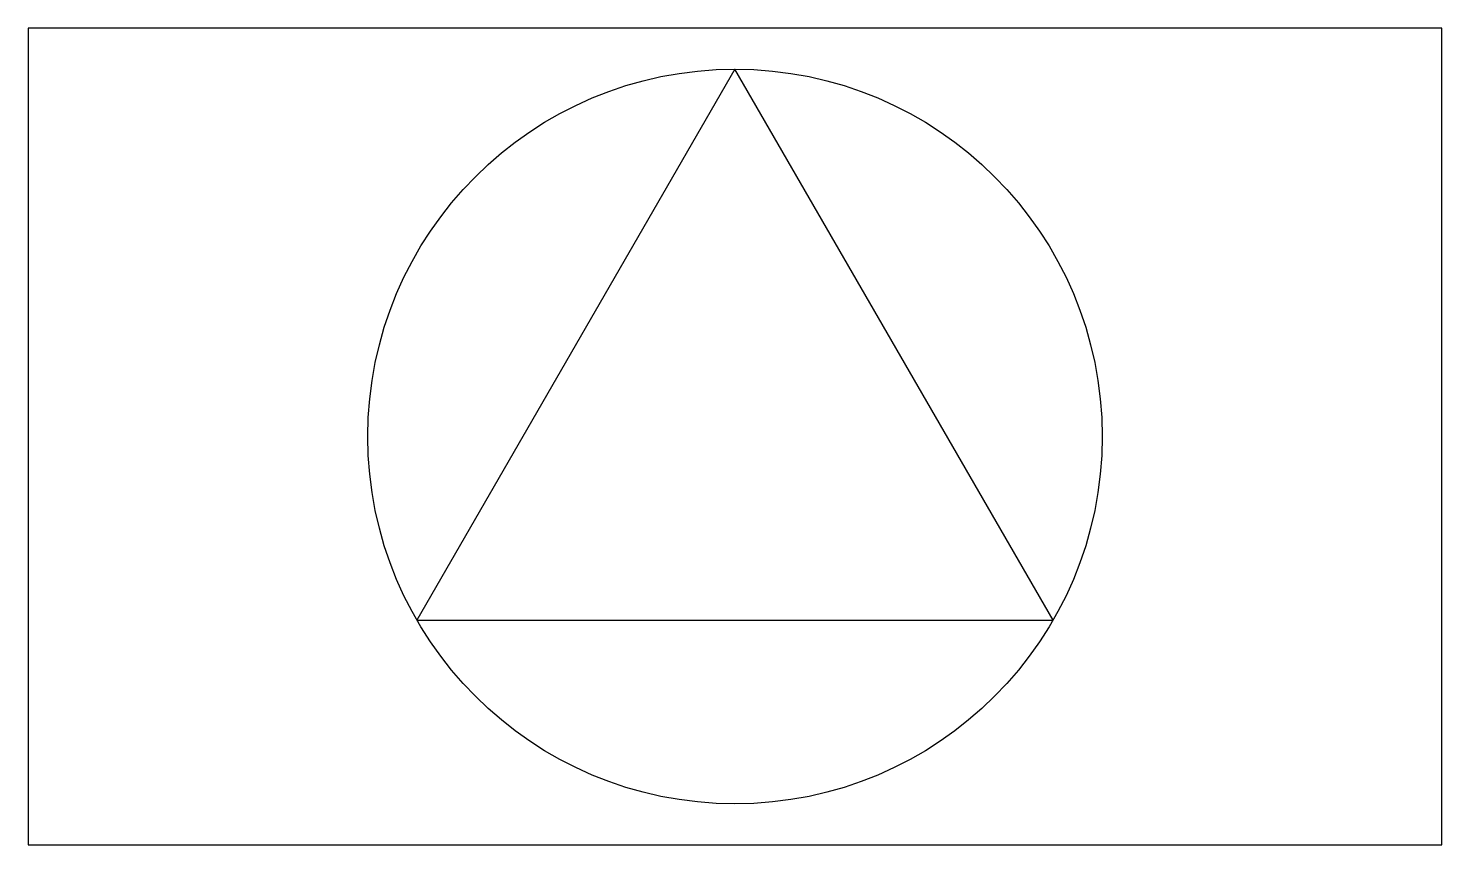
# Model space of a CAD drawing. Header units: millimetres. Extents: x -3111.645 to -3111.045, y 3718.088 to 3718.435.
import ezdxf

# ---------------------------------------------------------------- set-up
doc = ezdxf.new("R2010")
doc.units = ezdxf.units.MM
doc.header["$LTSCALE"] = 10
doc.layers.add('Ele_tomadas', color=2, linetype='Continuous')

msp = doc.modelspace()

# ---------------------------------------------------------------- linework, layer by layer
at = {"layer": 'Ele_tomadas', "color": 3}
msp.add_lwpolyline([(-3111.64548, 3718.08819), (-3111.04548, 3718.08819), (-3111.04548, 3718.4346), (-3111.64548, 3718.4346)], close=True, dxfattribs=at)
at = {"layer": 'Ele_tomadas', "color": 2}
msp.add_lwpolyline([(-3111.21048, 3718.18345), (-3111.34548, 3718.41728), (-3111.48048, 3718.18345)], close=True, dxfattribs=at)
msp.add_circle((-3111.34548, 3718.2614), 0.15588, dxfattribs=at)

doc.saveas('drawing.dxf')
